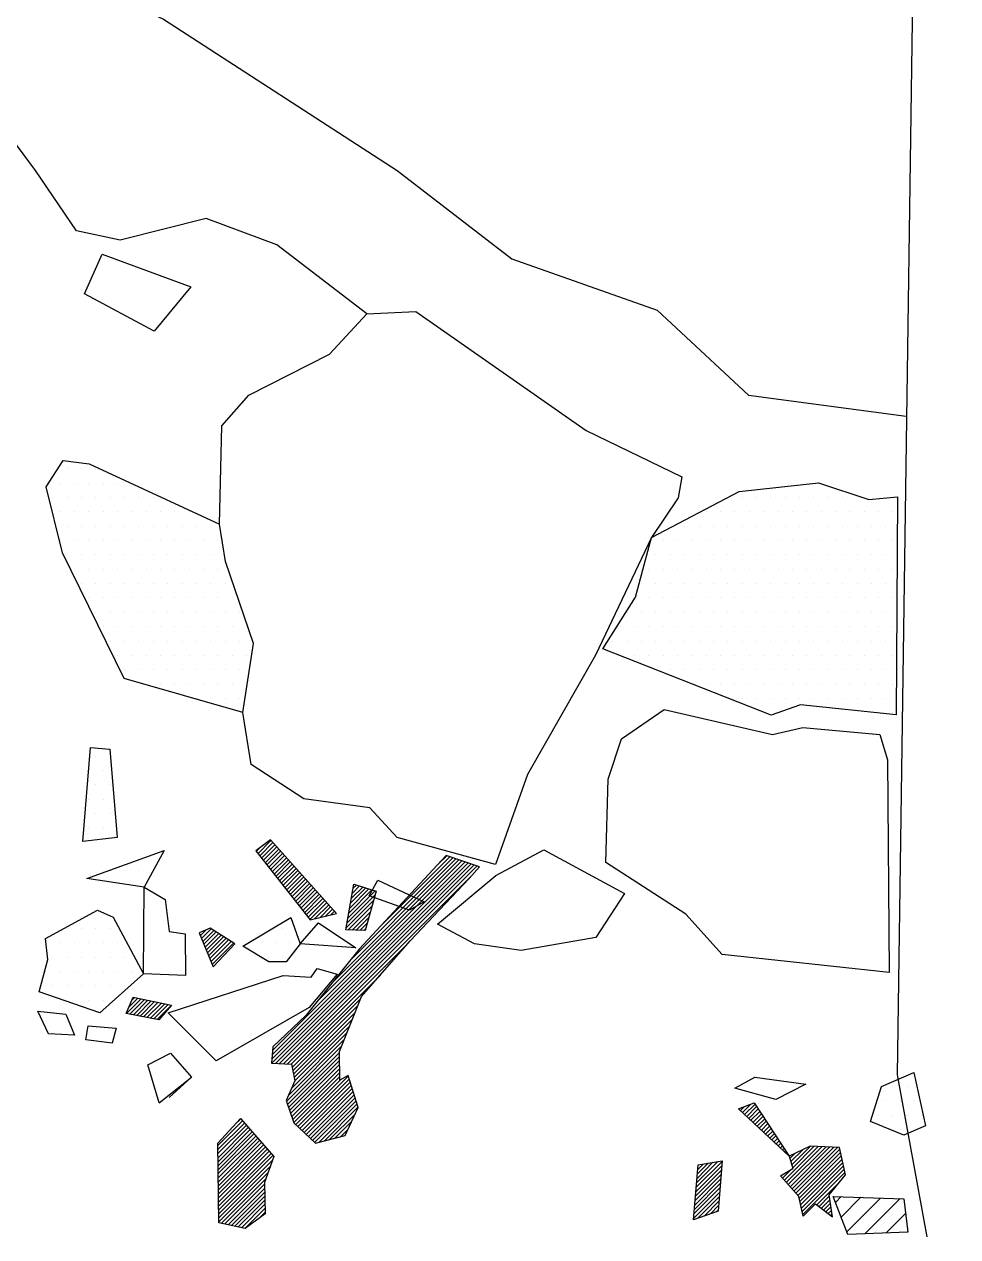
# Model space of a CAD drawing. Header units: metres. Extents: x -1.86 to -0.62, y -15.9 to -12.1.
# Drawn here: x -1.437 to -0.625, y -15.893 to -14.838 of the extents above; entities that cross this region are included whole.
import ezdxf

# ---------------------------------------------------------------- set-up
doc = ezdxf.new("R2010")
doc.units = ezdxf.units.M
doc.header["$LTSCALE"] = 25
doc.header["$MEASUREMENT"] = 0
doc.linetypes.add('STRICHPUNKTX2', pattern=[2, 1, -0.5, 0, -0.5])
doc.layers.get('0').update_dxf_attribs({"linetype": 'CONTINUOUS'})
for name, color, linetype in [('BEFUND', 1, 'CONTINUOUS'), ('FEUER', 1, 'CONTINUOUS'), ('GRABUNGSGRENZE', 3, 'STRICHPUNKTX2'), ('KNOCHEN', 2, 'CONTINUOUS'), ('STEINE', 4, 'CONTINUOUS'), ('STEINESCHRAFF', 4, 'CONTINUOUS')]:
    doc.layers.add(name, color=color, linetype=linetype)

# ---------------------------------------------------------------- blocks, each defined once
blk = doc.blocks.new('*X1')
at = {"color": 0}
for p, q in [((-123.4, -1556), (-122.26, -1554.85)), ((-123.24, -1556.19), (-122.09, -1555.04)), ((-123.55, -1555.8), (-123.3, -1555.55)), ((-123.09, -1556.39), (-121.92, -1555.23)), ((-122.93, -1556.59), (-121.75, -1555.41)), ((-122.77, -1556.79), (-121.59, -1555.6)), ((-122.62, -1556.98), (-121.42, -1555.79)), ((-122.46, -1557.18), (-121.25, -1555.97)), ((-122.31, -1557.38), (-121.09, -1556.16)), ((-122.18, -1573.88), (-105.11, -1556.8)), ((-122.18, -1574.22), (-104.84, -1556.89)), ((-122.16, -1573.49), (-105.37, -1556.71)), ((-122.15, -1557.58), (-120.92, -1556.35)), ((-122.13, -1573.11), (-105.64, -1556.62)), ((-121.99, -1557.77), (-120.75, -1556.53)), ((-121.85, -1574.24), (-104.58, -1556.98)), ((-121.84, -1557.97), (-120.58, -1556.72)), ((-121.68, -1558.17), (-120.42, -1556.9)), ((-121.53, -1558.37), (-120.25, -1557.09)), ((-121.51, -1574.26), (-104.31, -1557.06)), ((-118.33, -1568.96), (-105.9, -1556.53)), ((-116.86, -1567.14), (-106.17, -1556.45)), ((-115.4, -1565.32), (-106.43, -1556.36)), ((-112.47, -1562.04), (-106.7, -1556.27)), ((-107.68, -1556.89), (-106.96, -1556.18)), ((-121.37, -1558.57), (-120.08, -1557.28)), ((-121.22, -1558.76), (-119.92, -1557.46)), ((-121.18, -1574.28), (-104.76, -1557.87)), ((-121.06, -1558.96), (-119.75, -1557.65)), ((-120.9, -1559.16), (-119.58, -1557.84)), ((-120.75, -1559.36), (-119.41, -1558.02)), ((-120.59, -1559.55), (-119.25, -1558.21)), ((-120.44, -1559.75), (-119.08, -1558.4)), ((-120.28, -1559.95), (-118.91, -1558.58)), ((-120.12, -1560.15), (-118.75, -1558.77)), ((-119.97, -1560.35), (-118.58, -1558.96)), ((-119.81, -1560.54), (-118.41, -1559.14)), ((-115.57, -1561.6), (-113.2, -1559.24)), ((-115.49, -1561.17), (-113.47, -1559.15)), ((-115.41, -1560.74), (-113.74, -1559.07)), ((-115.33, -1560.31), (-114.01, -1558.98)), ((-115.26, -1559.88), (-114.28, -1558.9)), ((-115.18, -1559.44), (-114.55, -1558.81)), ((-115.1, -1559.01), (-114.82, -1558.73)), ((-119.66, -1560.74), (-118.24, -1559.33)), ((-119.5, -1560.94), (-118.08, -1559.51)), ((-119.35, -1561.14), (-117.91, -1559.7)), ((-119.19, -1561.33), (-117.74, -1559.89)), ((-119.03, -1561.53), (-117.58, -1560.07)), ((-118.88, -1561.73), (-117.41, -1560.26)), ((-115.72, -1562.46), (-113.33, -1560.07)), ((-115.64, -1562.03), (-113.19, -1559.58)), ((-118.46, -1561.67), (-117.24, -1560.45)), ((-117.99, -1561.55), (-117.07, -1560.63)), ((-117.53, -1561.44), (-116.91, -1560.82)), ((-117.06, -1561.32), (-116.74, -1561.01)), ((-116.59, -1561.21), (-116.57, -1561.19)), ((-115.54, -1562.63), (-113.47, -1560.57)), ((-115.2, -1562.64), (-113.61, -1561.06)), ((-114.85, -1562.65), (-113.75, -1561.55)), ((-114.51, -1562.66), (-113.89, -1562.05)), ((-128.41, -1563.13), (-127.9, -1562.62)), ((-128.31, -1563.38), (-127.46, -1562.53)), ((-128.2, -1563.63), (-127.24, -1562.67)), ((-128.1, -1563.88), (-127.03, -1562.81)), ((-128, -1564.13), (-126.81, -1562.95)), ((-127.89, -1564.38), (-126.6, -1563.09)), ((-127.79, -1564.63), (-126.38, -1563.22)), ((-127.69, -1564.88), (-126.17, -1563.36)), ((-127.58, -1565.13), (-125.95, -1563.5)), ((-114.17, -1562.67), (-114.03, -1562.54)), ((-127.48, -1565.38), (-125.74, -1563.64)), ((-127.38, -1565.63), (-125.52, -1563.78)), ((-120.84, -1574.3), (-110.3, -1563.76)), ((-120.51, -1574.32), (-112.74, -1566.56)), ((-134.83, -1569.91), (-133.55, -1568.63)), ((-134.64, -1569.36), (-133.84, -1568.56)), ((-134.54, -1569.96), (-133.26, -1568.69)), ((-134.38, -1568.75), (-134.14, -1568.5)), ((-134.24, -1570.02), (-132.97, -1568.75)), ((-120.42, -1574.59), (-114.46, -1568.62)), ((-133.95, -1570.08), (-132.68, -1568.81)), ((-133.65, -1570.14), (-132.39, -1568.87)), ((-133.36, -1570.2), (-132.09, -1568.93)), ((-133.06, -1570.25), (-131.8, -1569)), ((-132.76, -1570.31), (-131.51, -1569.06)), ((-132.47, -1570.37), (-131.22, -1569.12)), ((-132.17, -1570.43), (-130.93, -1569.18)), ((-120.36, -1574.88), (-114.7, -1569.22)), ((-120.3, -1575.17), (-114.94, -1569.81)), ((-120.24, -1575.46), (-115.18, -1570.4)), ((-120.46, -1576.39), (-115.66, -1571.59)), ((-120.18, -1575.76), (-115.42, -1571)), ((-120.91, -1577.55), (-116.14, -1572.78)), ((-120.74, -1577.03), (-115.9, -1572.18)), ((-120.82, -1577.82), (-116.31, -1573.3)), ((-120.73, -1578.08), (-116.3, -1573.65)), ((-120.64, -1578.34), (-116.29, -1573.99)), ((-120.55, -1578.61), (-116.29, -1574.34)), ((-120.46, -1578.87), (-116.28, -1574.69)), ((-120.37, -1579.13), (-116.27, -1575.03)), ((-120.28, -1579.4), (-116.27, -1575.38)), ((-120.1, -1579.57), (-116.19, -1575.66)), ((-119.92, -1579.75), (-115.53, -1575.35)), ((-119.74, -1579.92), (-115.45, -1575.62)), ((-119.56, -1580.09), (-115.36, -1575.89)), ((-119.38, -1580.26), (-115.28, -1576.16)), ((-119.2, -1580.43), (-115.19, -1576.43)), ((-119.01, -1580.6), (-115.11, -1576.7)), ((-118.83, -1580.78), (-115.03, -1576.97)), ((-118.65, -1580.95), (-114.94, -1577.24)), ((-118.47, -1581.12), (-114.86, -1577.51)), ((-118.11, -1581.12), (-114.78, -1577.78)), ((-117.64, -1581), (-114.69, -1578.05)), ((-81.4, -1578.35), (-81.05, -1578)), ((-81.22, -1578.52), (-80.49, -1577.79)), ((-81.04, -1578.69), (-80.13, -1577.78)), ((-80.85, -1578.86), (-79.99, -1578)), ((-80.67, -1579.03), (-79.85, -1578.21)), ((-126.89, -1581.4), (-124.73, -1579.25)), ((-125.13, -1579.29), (-124.9, -1579.06)), ((-117.17, -1580.88), (-114.94, -1578.65)), ((-116.69, -1580.76), (-115.24, -1579.31)), ((-80.49, -1579.2), (-79.71, -1578.42)), ((-80.3, -1579.37), (-79.57, -1578.64)), ((-80.12, -1579.54), (-79.43, -1578.85)), ((-79.94, -1579.71), (-79.29, -1579.06)), ((-79.76, -1579.88), (-79.15, -1579.28)), ((-126.88, -1581.75), (-124.57, -1579.44)), ((-126.88, -1582.1), (-124.4, -1579.63)), ((-126.87, -1582.45), (-124.24, -1579.82)), ((-126.87, -1582.8), (-124.07, -1580)), ((-126.86, -1583.15), (-123.91, -1580.19)), ((-126.86, -1583.5), (-123.74, -1580.38)), ((-116.22, -1580.63), (-115.54, -1579.96)), ((-79.57, -1580.05), (-79.01, -1579.49)), ((-79.39, -1580.22), (-78.87, -1579.7)), ((-79.21, -1580.39), (-78.73, -1579.92)), ((-79.02, -1580.56), (-78.59, -1580.13)), ((-78.84, -1580.74), (-78.45, -1580.34)), ((-126.85, -1583.84), (-123.58, -1580.57)), ((-126.85, -1584.19), (-123.41, -1580.76)), ((-126.84, -1584.54), (-123.25, -1580.95)), ((-126.83, -1584.89), (-123.08, -1581.13)), ((-126.83, -1585.24), (-122.92, -1581.32)), ((-78.66, -1580.91), (-78.31, -1580.55)), ((-78.47, -1581.08), (-78.17, -1580.77)), ((-78.29, -1581.25), (-78.02, -1580.98)), ((-78.11, -1581.42), (-77.88, -1581.19)), ((-77.92, -1581.59), (-77.74, -1581.41)), ((-76.93, -1583.07), (-75.31, -1581.45)), ((-76.85, -1583.34), (-74.97, -1581.46)), ((-126.82, -1585.59), (-122.75, -1581.51)), ((-126.82, -1585.93), (-122.59, -1581.7)), ((-126.81, -1586.28), (-122.42, -1581.89)), ((-126.81, -1586.63), (-122.25, -1582.08)), ((-126.8, -1586.98), (-122.09, -1582.27)), ((-77.74, -1581.76), (-77.6, -1581.62)), ((-77.57, -1584.42), (-74.63, -1581.47)), ((-77.56, -1581.93), (-77.46, -1581.83)), ((-77.41, -1584.61), (-74.29, -1581.49)), ((-77.38, -1582.1), (-77.32, -1582.05)), ((-77.24, -1584.79), (-73.95, -1581.5)), ((-77.19, -1582.27), (-77.18, -1582.26)), ((-77.09, -1582.52), (-76.64, -1582.07)), ((-77.08, -1584.98), (-73.61, -1581.51)), ((-77.01, -1582.79), (-75.97, -1581.76)), ((-76.91, -1585.17), (-73.27, -1581.53)), ((-76.74, -1585.36), (-72.93, -1581.54)), ((-76.58, -1585.54), (-72.74, -1581.71)), ((-76.41, -1585.73), (-72.68, -1582)), ((-76.3, -1585.97), (-72.62, -1582.29)), ((-126.8, -1587.33), (-122.11, -1582.64)), ((-126.79, -1587.68), (-122.31, -1583.19)), ((-85.31, -1585.79), (-83.06, -1583.54)), ((-85.28, -1585.41), (-83.03, -1583.16)), ((-85.25, -1585.02), (-83, -1582.77)), ((-85.22, -1584.63), (-83.36, -1582.78)), ((-85.18, -1584.25), (-83.79, -1582.85)), ((-85.15, -1583.86), (-84.21, -1582.92)), ((-85.12, -1583.48), (-84.64, -1583)), ((-85.08, -1583.09), (-85.06, -1583.07)), ((-77.74, -1584.23), (-76.96, -1583.45)), ((-76.23, -1586.26), (-72.55, -1582.58)), ((-76.16, -1586.54), (-72.49, -1582.87)), ((-76.1, -1586.83), (-72.43, -1583.16)), ((-76.03, -1587.12), (-72.37, -1583.46)), ((-126.79, -1588.03), (-122.51, -1583.75)), ((-126.57, -1588.16), (-122.71, -1584.3)), ((-85.38, -1586.57), (-83.13, -1584.31)), ((-85.35, -1586.18), (-83.1, -1583.93)), ((-77.91, -1584.04), (-77.89, -1584.03)), ((-75.96, -1587.4), (-72.31, -1583.75)), ((-74.76, -1586.56), (-72.83, -1584.63)), ((-126.28, -1588.22), (-122.82, -1584.76)), ((-125.99, -1588.28), (-122.81, -1585.11)), ((-125.7, -1588.35), (-122.8, -1585.46)), ((-85.48, -1587.73), (-83.22, -1585.47)), ((-85.45, -1587.34), (-83.19, -1585.08)), ((-85.41, -1586.95), (-83.16, -1584.7)), ((-125.41, -1588.41), (-122.8, -1585.8)), ((-125.12, -1588.48), (-122.79, -1586.15)), ((-124.83, -1588.54), (-122.79, -1586.5)), ((-85.12, -1587.72), (-83.25, -1585.85)), ((-84.57, -1587.53), (-83.28, -1586.24)), ((-84.02, -1587.33), (-83.31, -1586.62)), ((-74.56, -1586.71), (-73.67, -1585.81)), ((-74.36, -1586.86), (-73.62, -1586.12)), ((-74.16, -1587.01), (-73.57, -1586.42)), ((-73.96, -1587.17), (-73.52, -1586.73)), ((-124.54, -1588.61), (-122.78, -1586.84)), ((-123.36, -1587.78), (-122.77, -1587.19)), ((-83.47, -1587.13), (-83.35, -1587.01)), ((-73.76, -1587.32), (-73.47, -1587.04)), ((-73.56, -1587.47), (-73.43, -1587.34))]:
    blk.add_line(p, q, dxfattribs=at)
blk = doc.blocks.new('*X2')
at = {"color": 0}
for p, q in [((-140, -1522.5), (-140, -1522.5)), ((-138.75, -1522.5), (-138.75, -1522.5)), ((-137.5, -1522.5), (-137.5, -1522.5)), ((-140.625, -1523.75), (-140.625, -1523.75)), ((-139.375, -1523.75), (-139.375, -1523.75)), ((-138.125, -1523.75), (-138.125, -1523.75)), ((-136.875, -1523.75), (-136.875, -1523.75)), ((-135.625, -1523.75), (-135.625, -1523.75)), ((-141.25, -1525), (-141.25, -1525)), ((-140, -1525), (-140, -1525)), ((-138.75, -1525), (-138.75, -1525)), ((-137.5, -1525), (-137.5, -1525)), ((-136.25, -1525), (-136.25, -1525)), ((-135, -1525), (-135, -1525)), ((-133.75, -1525), (-133.75, -1525)), ((-132.5, -1525), (-132.5, -1525)), ((-82.5, -1525), (-82.5, -1525)), ((-81.25, -1525), (-81.25, -1525)), ((-80, -1525), (-80, -1525)), ((-78.75, -1525), (-78.75, -1525)), ((-77.5, -1525), (-77.5, -1525)), ((-76.25, -1525), (-76.25, -1525)), ((-75, -1525), (-75, -1525)), ((-73.75, -1525), (-73.75, -1525)), ((-72.5, -1525), (-72.5, -1525)), ((-71.25, -1525), (-71.25, -1525)), ((-140.625, -1526.25), (-140.625, -1526.25)), ((-139.375, -1526.25), (-139.375, -1526.25)), ((-138.125, -1526.25), (-138.125, -1526.25)), ((-136.875, -1526.25), (-136.875, -1526.25)), ((-135.625, -1526.25), (-135.625, -1526.25)), ((-134.375, -1526.25), (-134.375, -1526.25)), ((-133.125, -1526.25), (-133.125, -1526.25)), ((-131.875, -1526.25), (-131.875, -1526.25)), ((-130.625, -1526.25), (-130.625, -1526.25)), ((-129.375, -1526.25), (-129.375, -1526.25)), ((-84.375, -1526.25), (-84.375, -1526.25)), ((-83.125, -1526.25), (-83.125, -1526.25)), ((-81.875, -1526.25), (-81.875, -1526.25)), ((-80.625, -1526.25), (-80.625, -1526.25)), ((-79.375, -1526.25), (-79.375, -1526.25)), ((-78.125, -1526.25), (-78.125, -1526.25)), ((-76.875, -1526.25), (-76.875, -1526.25)), ((-75.625, -1526.25), (-75.625, -1526.25)), ((-74.375, -1526.25), (-74.375, -1526.25)), ((-73.125, -1526.25), (-73.125, -1526.25)), ((-71.875, -1526.25), (-71.875, -1526.25)), ((-70.625, -1526.25), (-70.625, -1526.25)), ((-69.375, -1526.25), (-69.375, -1526.25)), ((-68.125, -1526.25), (-68.125, -1526.25)), ((-140, -1527.5), (-140, -1527.5)), ((-138.75, -1527.5), (-138.75, -1527.5)), ((-137.5, -1527.5), (-137.5, -1527.5)), ((-136.25, -1527.5), (-136.25, -1527.5)), ((-135, -1527.5), (-135, -1527.5)), ((-133.75, -1527.5), (-133.75, -1527.5)), ((-132.5, -1527.5), (-132.5, -1527.5)), ((-131.25, -1527.5), (-131.25, -1527.5)), ((-130, -1527.5), (-130, -1527.5)), ((-128.75, -1527.5), (-128.75, -1527.5)), ((-127.5, -1527.5), (-127.5, -1527.5)), ((-86.25, -1527.5), (-86.25, -1527.5)), ((-85, -1527.5), (-85, -1527.5)), ((-83.75, -1527.5), (-83.75, -1527.5)), ((-82.5, -1527.5), (-82.5, -1527.5)), ((-81.25, -1527.5), (-81.25, -1527.5)), ((-80, -1527.5), (-80, -1527.5)), ((-78.75, -1527.5), (-78.75, -1527.5)), ((-77.5, -1527.5), (-77.5, -1527.5)), ((-76.25, -1527.5), (-76.25, -1527.5)), ((-75, -1527.5), (-75, -1527.5)), ((-73.75, -1527.5), (-73.75, -1527.5)), ((-72.5, -1527.5), (-72.5, -1527.5)), ((-71.25, -1527.5), (-71.25, -1527.5)), ((-70, -1527.5), (-70, -1527.5)), ((-68.75, -1527.5), (-68.75, -1527.5)), ((-140.625, -1528.75), (-140.625, -1528.75)), ((-139.375, -1528.75), (-139.375, -1528.75)), ((-138.125, -1528.75), (-138.125, -1528.75)), ((-136.875, -1528.75), (-136.875, -1528.75)), ((-135.625, -1528.75), (-135.625, -1528.75)), ((-134.375, -1528.75), (-134.375, -1528.75)), ((-133.125, -1528.75), (-133.125, -1528.75)), ((-131.875, -1528.75), (-131.875, -1528.75)), ((-130.625, -1528.75), (-130.625, -1528.75)), ((-129.375, -1528.75), (-129.375, -1528.75)), ((-128.125, -1528.75), (-128.125, -1528.75)), ((-126.875, -1528.75), (-126.875, -1528.75)), ((-88.125, -1528.75), (-88.125, -1528.75)), ((-86.875, -1528.75), (-86.875, -1528.75)), ((-85.625, -1528.75), (-85.625, -1528.75)), ((-84.375, -1528.75), (-84.375, -1528.75)), ((-83.125, -1528.75), (-83.125, -1528.75)), ((-81.875, -1528.75), (-81.875, -1528.75)), ((-80.625, -1528.75), (-80.625, -1528.75)), ((-79.375, -1528.75), (-79.375, -1528.75)), ((-78.125, -1528.75), (-78.125, -1528.75)), ((-76.875, -1528.75), (-76.875, -1528.75)), ((-75.625, -1528.75), (-75.625, -1528.75)), ((-74.375, -1528.75), (-74.375, -1528.75)), ((-73.125, -1528.75), (-73.125, -1528.75)), ((-71.875, -1528.75), (-71.875, -1528.75)), ((-70.625, -1528.75), (-70.625, -1528.75)), ((-69.375, -1528.75), (-69.375, -1528.75)), ((-68.125, -1528.75), (-68.125, -1528.75)), ((-140, -1530), (-140, -1530)), ((-138.75, -1530), (-138.75, -1530)), ((-137.5, -1530), (-137.5, -1530)), ((-136.25, -1530), (-136.25, -1530)), ((-135, -1530), (-135, -1530)), ((-133.75, -1530), (-133.75, -1530)), ((-132.5, -1530), (-132.5, -1530)), ((-131.25, -1530), (-131.25, -1530)), ((-130, -1530), (-130, -1530)), ((-128.75, -1530), (-128.75, -1530)), ((-127.5, -1530), (-127.5, -1530)), ((-88.75, -1530), (-88.75, -1530)), ((-87.5, -1530), (-87.5, -1530)), ((-86.25, -1530), (-86.25, -1530)), ((-85, -1530), (-85, -1530)), ((-83.75, -1530), (-83.75, -1530)), ((-82.5, -1530), (-82.5, -1530)), ((-81.25, -1530), (-81.25, -1530)), ((-80, -1530), (-80, -1530)), ((-78.75, -1530), (-78.75, -1530)), ((-77.5, -1530), (-77.5, -1530)), ((-76.25, -1530), (-76.25, -1530)), ((-75, -1530), (-75, -1530)), ((-73.75, -1530), (-73.75, -1530)), ((-72.5, -1530), (-72.5, -1530)), ((-71.25, -1530), (-71.25, -1530)), ((-70, -1530), (-70, -1530)), ((-68.75, -1530), (-68.75, -1530)), ((-139.375, -1531.25), (-139.375, -1531.25)), ((-138.125, -1531.25), (-138.125, -1531.25)), ((-136.875, -1531.25), (-136.875, -1531.25)), ((-135.625, -1531.25), (-135.625, -1531.25)), ((-134.375, -1531.25), (-134.375, -1531.25)), ((-133.125, -1531.25), (-133.125, -1531.25)), ((-131.875, -1531.25), (-131.875, -1531.25)), ((-130.625, -1531.25), (-130.625, -1531.25)), ((-129.375, -1531.25), (-129.375, -1531.25)), ((-128.125, -1531.25), (-128.125, -1531.25)), ((-126.875, -1531.25), (-126.875, -1531.25)), ((-89.375, -1531.25), (-89.375, -1531.25)), ((-88.125, -1531.25), (-88.125, -1531.25)), ((-86.875, -1531.25), (-86.875, -1531.25)), ((-85.625, -1531.25), (-85.625, -1531.25)), ((-84.375, -1531.25), (-84.375, -1531.25)), ((-83.125, -1531.25), (-83.125, -1531.25)), ((-81.875, -1531.25), (-81.875, -1531.25)), ((-80.625, -1531.25), (-80.625, -1531.25)), ((-79.375, -1531.25), (-79.375, -1531.25)), ((-78.125, -1531.25), (-78.125, -1531.25)), ((-76.875, -1531.25), (-76.875, -1531.25)), ((-75.625, -1531.25), (-75.625, -1531.25)), ((-74.375, -1531.25), (-74.375, -1531.25)), ((-73.125, -1531.25), (-73.125, -1531.25)), ((-71.875, -1531.25), (-71.875, -1531.25)), ((-70.625, -1531.25), (-70.625, -1531.25)), ((-69.375, -1531.25), (-69.375, -1531.25)), ((-68.125, -1531.25), (-68.125, -1531.25)), ((-138.75, -1532.5), (-138.75, -1532.5)), ((-137.5, -1532.5), (-137.5, -1532.5)), ((-136.25, -1532.5), (-136.25, -1532.5)), ((-135, -1532.5), (-135, -1532.5)), ((-133.75, -1532.5), (-133.75, -1532.5)), ((-132.5, -1532.5), (-132.5, -1532.5)), ((-131.25, -1532.5), (-131.25, -1532.5)), ((-130, -1532.5), (-130, -1532.5)), ((-128.75, -1532.5), (-128.75, -1532.5)), ((-127.5, -1532.5), (-127.5, -1532.5)), ((-126.25, -1532.5), (-126.25, -1532.5)), ((-90, -1532.5), (-90, -1532.5)), ((-88.75, -1532.5), (-88.75, -1532.5)), ((-87.5, -1532.5), (-87.5, -1532.5)), ((-86.25, -1532.5), (-86.25, -1532.5)), ((-85, -1532.5), (-85, -1532.5)), ((-83.75, -1532.5), (-83.75, -1532.5)), ((-82.5, -1532.5), (-82.5, -1532.5)), ((-81.25, -1532.5), (-81.25, -1532.5)), ((-80, -1532.5), (-80, -1532.5)), ((-78.75, -1532.5), (-78.75, -1532.5)), ((-77.5, -1532.5), (-77.5, -1532.5)), ((-76.25, -1532.5), (-76.25, -1532.5)), ((-75, -1532.5), (-75, -1532.5)), ((-73.75, -1532.5), (-73.75, -1532.5)), ((-72.5, -1532.5), (-72.5, -1532.5)), ((-71.25, -1532.5), (-71.25, -1532.5)), ((-70, -1532.5), (-70, -1532.5)), ((-68.75, -1532.5), (-68.75, -1532.5)), ((-138.125, -1533.75), (-138.125, -1533.75)), ((-136.875, -1533.75), (-136.875, -1533.75)), ((-135.625, -1533.75), (-135.625, -1533.75)), ((-134.375, -1533.75), (-134.375, -1533.75)), ((-133.125, -1533.75), (-133.125, -1533.75)), ((-131.875, -1533.75), (-131.875, -1533.75)), ((-130.625, -1533.75), (-130.625, -1533.75)), ((-129.375, -1533.75), (-129.375, -1533.75)), ((-128.125, -1533.75), (-128.125, -1533.75)), ((-126.875, -1533.75), (-126.875, -1533.75)), ((-125.625, -1533.75), (-125.625, -1533.75)), ((-89.375, -1533.75), (-89.375, -1533.75)), ((-88.125, -1533.75), (-88.125, -1533.75)), ((-86.875, -1533.75), (-86.875, -1533.75)), ((-85.625, -1533.75), (-85.625, -1533.75)), ((-84.375, -1533.75), (-84.375, -1533.75)), ((-83.125, -1533.75), (-83.125, -1533.75)), ((-81.875, -1533.75), (-81.875, -1533.75)), ((-80.625, -1533.75), (-80.625, -1533.75)), ((-79.375, -1533.75), (-79.375, -1533.75)), ((-78.125, -1533.75), (-78.125, -1533.75)), ((-76.875, -1533.75), (-76.875, -1533.75)), ((-75.625, -1533.75), (-75.625, -1533.75)), ((-74.375, -1533.75), (-74.375, -1533.75)), ((-73.125, -1533.75), (-73.125, -1533.75)), ((-71.875, -1533.75), (-71.875, -1533.75)), ((-70.625, -1533.75), (-70.625, -1533.75)), ((-69.375, -1533.75), (-69.375, -1533.75)), ((-68.125, -1533.75), (-68.125, -1533.75)), ((-137.5, -1535), (-137.5, -1535)), ((-136.25, -1535), (-136.25, -1535)), ((-135, -1535), (-135, -1535)), ((-133.75, -1535), (-133.75, -1535)), ((-132.5, -1535), (-132.5, -1535)), ((-131.25, -1535), (-131.25, -1535)), ((-130, -1535), (-130, -1535)), ((-128.75, -1535), (-128.75, -1535)), ((-127.5, -1535), (-127.5, -1535)), ((-126.25, -1535), (-126.25, -1535)), ((-125, -1535), (-125, -1535)), ((-91.25, -1535), (-91.25, -1535)), ((-90, -1535), (-90, -1535)), ((-88.75, -1535), (-88.75, -1535)), ((-87.5, -1535), (-87.5, -1535)), ((-86.25, -1535), (-86.25, -1535)), ((-85, -1535), (-85, -1535)), ((-83.75, -1535), (-83.75, -1535)), ((-82.5, -1535), (-82.5, -1535)), ((-81.25, -1535), (-81.25, -1535)), ((-80, -1535), (-80, -1535)), ((-78.75, -1535), (-78.75, -1535)), ((-77.5, -1535), (-77.5, -1535)), ((-76.25, -1535), (-76.25, -1535)), ((-75, -1535), (-75, -1535)), ((-73.75, -1535), (-73.75, -1535)), ((-72.5, -1535), (-72.5, -1535)), ((-71.25, -1535), (-71.25, -1535)), ((-70, -1535), (-70, -1535)), ((-68.75, -1535), (-68.75, -1535)), ((-136.875, -1536.25), (-136.875, -1536.25)), ((-135.625, -1536.25), (-135.625, -1536.25)), ((-134.375, -1536.25), (-134.375, -1536.25)), ((-133.125, -1536.25), (-133.125, -1536.25)), ((-131.875, -1536.25), (-131.875, -1536.25)), ((-130.625, -1536.25), (-130.625, -1536.25)), ((-129.375, -1536.25), (-129.375, -1536.25)), ((-128.125, -1536.25), (-128.125, -1536.25)), ((-126.875, -1536.25), (-126.875, -1536.25)), ((-125.625, -1536.25), (-125.625, -1536.25)), ((-124.375, -1536.25), (-124.375, -1536.25)), ((-91.875, -1536.25), (-91.875, -1536.25)), ((-90.625, -1536.25), (-90.625, -1536.25)), ((-89.375, -1536.25), (-89.375, -1536.25)), ((-88.125, -1536.25), (-88.125, -1536.25)), ((-86.875, -1536.25), (-86.875, -1536.25)), ((-85.625, -1536.25), (-85.625, -1536.25)), ((-84.375, -1536.25), (-84.375, -1536.25)), ((-83.125, -1536.25), (-83.125, -1536.25)), ((-81.875, -1536.25), (-81.875, -1536.25)), ((-80.625, -1536.25), (-80.625, -1536.25)), ((-79.375, -1536.25), (-79.375, -1536.25)), ((-78.125, -1536.25), (-78.125, -1536.25)), ((-76.875, -1536.25), (-76.875, -1536.25)), ((-75.625, -1536.25), (-75.625, -1536.25)), ((-74.375, -1536.25), (-74.375, -1536.25)), ((-73.125, -1536.25), (-73.125, -1536.25)), ((-71.875, -1536.25), (-71.875, -1536.25)), ((-70.625, -1536.25), (-70.625, -1536.25)), ((-69.375, -1536.25), (-69.375, -1536.25)), ((-68.125, -1536.25), (-68.125, -1536.25)), ((-136.25, -1537.5), (-136.25, -1537.5)), ((-135, -1537.5), (-135, -1537.5)), ((-133.75, -1537.5), (-133.75, -1537.5)), ((-132.5, -1537.5), (-132.5, -1537.5)), ((-131.25, -1537.5), (-131.25, -1537.5)), ((-130, -1537.5), (-130, -1537.5)), ((-128.75, -1537.5), (-128.75, -1537.5)), ((-127.5, -1537.5), (-127.5, -1537.5)), ((-126.25, -1537.5), (-126.25, -1537.5)), ((-125, -1537.5), (-125, -1537.5)), ((-92.5, -1537.5), (-92.5, -1537.5)), ((-91.25, -1537.5), (-91.25, -1537.5)), ((-90, -1537.5), (-90, -1537.5)), ((-88.75, -1537.5), (-88.75, -1537.5)), ((-87.5, -1537.5), (-87.5, -1537.5)), ((-86.25, -1537.5), (-86.25, -1537.5)), ((-85, -1537.5), (-85, -1537.5)), ((-83.75, -1537.5), (-83.75, -1537.5)), ((-82.5, -1537.5), (-82.5, -1537.5)), ((-81.25, -1537.5), (-81.25, -1537.5)), ((-80, -1537.5), (-80, -1537.5)), ((-78.75, -1537.5), (-78.75, -1537.5)), ((-77.5, -1537.5), (-77.5, -1537.5)), ((-76.25, -1537.5), (-76.25, -1537.5)), ((-75, -1537.5), (-75, -1537.5)), ((-73.75, -1537.5), (-73.75, -1537.5)), ((-72.5, -1537.5), (-72.5, -1537.5)), ((-71.25, -1537.5), (-71.25, -1537.5)), ((-70, -1537.5), (-70, -1537.5)), ((-68.75, -1537.5), (-68.75, -1537.5)), ((-135.625, -1538.75), (-135.625, -1538.75)), ((-134.375, -1538.75), (-134.375, -1538.75)), ((-133.125, -1538.75), (-133.125, -1538.75)), ((-131.875, -1538.75), (-131.875, -1538.75)), ((-130.625, -1538.75), (-130.625, -1538.75)), ((-129.375, -1538.75), (-129.375, -1538.75)), ((-128.125, -1538.75), (-128.125, -1538.75)), ((-126.875, -1538.75), (-126.875, -1538.75)), ((-125.625, -1538.75), (-125.625, -1538.75)), ((-124.375, -1538.75), (-124.375, -1538.75)), ((-91.875, -1538.75), (-91.875, -1538.75)), ((-90.625, -1538.75), (-90.625, -1538.75)), ((-89.375, -1538.75), (-89.375, -1538.75)), ((-88.125, -1538.75), (-88.125, -1538.75)), ((-86.875, -1538.75), (-86.875, -1538.75)), ((-85.625, -1538.75), (-85.625, -1538.75)), ((-84.375, -1538.75), (-84.375, -1538.75)), ((-83.125, -1538.75), (-83.125, -1538.75)), ((-81.875, -1538.75), (-81.875, -1538.75)), ((-80.625, -1538.75), (-80.625, -1538.75)), ((-79.375, -1538.75), (-79.375, -1538.75)), ((-78.125, -1538.75), (-78.125, -1538.75)), ((-76.875, -1538.75), (-76.875, -1538.75)), ((-75.625, -1538.75), (-75.625, -1538.75)), ((-74.375, -1538.75), (-74.375, -1538.75)), ((-73.125, -1538.75), (-73.125, -1538.75)), ((-71.875, -1538.75), (-71.875, -1538.75)), ((-70.625, -1538.75), (-70.625, -1538.75)), ((-69.375, -1538.75), (-69.375, -1538.75)), ((-68.125, -1538.75), (-68.125, -1538.75)), ((-135, -1540), (-135, -1540)), ((-133.75, -1540), (-133.75, -1540)), ((-132.5, -1540), (-132.5, -1540)), ((-131.25, -1540), (-131.25, -1540)), ((-130, -1540), (-130, -1540)), ((-128.75, -1540), (-128.75, -1540)), ((-127.5, -1540), (-127.5, -1540)), ((-126.25, -1540), (-126.25, -1540)), ((-125, -1540), (-125, -1540)), ((-87.5, -1540), (-87.5, -1540)), ((-86.25, -1540), (-86.25, -1540)), ((-85, -1540), (-85, -1540)), ((-83.75, -1540), (-83.75, -1540)), ((-82.5, -1540), (-82.5, -1540)), ((-81.25, -1540), (-81.25, -1540)), ((-80, -1540), (-80, -1540)), ((-78.75, -1540), (-78.75, -1540)), ((-77.5, -1540), (-77.5, -1540)), ((-76.25, -1540), (-76.25, -1540)), ((-75, -1540), (-75, -1540)), ((-73.75, -1540), (-73.75, -1540)), ((-72.5, -1540), (-72.5, -1540)), ((-71.25, -1540), (-71.25, -1540)), ((-70, -1540), (-70, -1540)), ((-68.75, -1540), (-68.75, -1540)), ((-133.125, -1541.25), (-133.125, -1541.25)), ((-131.875, -1541.25), (-131.875, -1541.25)), ((-130.625, -1541.25), (-130.625, -1541.25)), ((-129.375, -1541.25), (-129.375, -1541.25)), ((-128.125, -1541.25), (-128.125, -1541.25)), ((-126.875, -1541.25), (-126.875, -1541.25)), ((-125.625, -1541.25), (-125.625, -1541.25)), ((-124.375, -1541.25), (-124.375, -1541.25)), ((-84.375, -1541.25), (-84.375, -1541.25)), ((-83.125, -1541.25), (-83.125, -1541.25)), ((-81.875, -1541.25), (-81.875, -1541.25)), ((-80.625, -1541.25), (-80.625, -1541.25)), ((-79.375, -1541.25), (-79.375, -1541.25)), ((-78.125, -1541.25), (-78.125, -1541.25)), ((-76.875, -1541.25), (-76.875, -1541.25)), ((-75.625, -1541.25), (-75.625, -1541.25)), ((-74.375, -1541.25), (-74.375, -1541.25)), ((-73.125, -1541.25), (-73.125, -1541.25)), ((-71.875, -1541.25), (-71.875, -1541.25)), ((-70.625, -1541.25), (-70.625, -1541.25)), ((-69.375, -1541.25), (-69.375, -1541.25)), ((-68.125, -1541.25), (-68.125, -1541.25)), ((-128.75, -1542.5), (-128.75, -1542.5)), ((-127.5, -1542.5), (-127.5, -1542.5)), ((-126.25, -1542.5), (-126.25, -1542.5)), ((-125, -1542.5), (-125, -1542.5)), ((-81.25, -1542.5), (-81.25, -1542.5)), ((-80, -1542.5), (-80, -1542.5)), ((-78.75, -1542.5), (-78.75, -1542.5)), ((-77.5, -1542.5), (-77.5, -1542.5)), ((-76.25, -1542.5), (-76.25, -1542.5)), ((-75, -1542.5), (-75, -1542.5)), ((-73.75, -1542.5), (-73.75, -1542.5)), ((-72.5, -1542.5), (-72.5, -1542.5)), ((-71.25, -1542.5), (-71.25, -1542.5)), ((-70, -1542.5), (-70, -1542.5)), ((-68.75, -1542.5), (-68.75, -1542.5)), ((-69.375, -1543.75), (-69.375, -1543.75)), ((-68.125, -1543.75), (-68.125, -1543.75)), ((-137.5, -1547.5), (-137.5, -1547.5)), ((-136.25, -1547.5), (-136.25, -1547.5)), ((-138.125, -1548.75), (-138.125, -1548.75)), ((-136.875, -1548.75), (-136.875, -1548.75)), ((-137.5, -1550), (-137.5, -1550)), ((-136.25, -1550), (-136.25, -1550)), ((-138.125, -1551.25), (-138.125, -1551.25)), ((-136.875, -1551.25), (-136.875, -1551.25)), ((-137.5, -1552.5), (-137.5, -1552.5)), ((-136.25, -1552.5), (-136.25, -1552.5)), ((-138.125, -1553.75), (-138.125, -1553.75)), ((-136.875, -1553.75), (-136.875, -1553.75)), ((-131.875, -1556.25), (-131.875, -1556.25)), ((-136.25, -1557.5), (-136.25, -1557.5)), ((-135, -1557.5), (-135, -1557.5)), ((-133.75, -1557.5), (-133.75, -1557.5)), ((-136.875, -1561.25), (-136.875, -1561.25)), ((-140, -1562.5), (-140, -1562.5)), ((-138.75, -1562.5), (-138.75, -1562.5)), ((-137.5, -1562.5), (-137.5, -1562.5)), ((-136.25, -1562.5), (-136.25, -1562.5)), ((-121.25, -1562.5), (-121.25, -1562.5)), ((-140.625, -1563.75), (-140.625, -1563.75)), ((-139.375, -1563.75), (-139.375, -1563.75)), ((-138.125, -1563.75), (-138.125, -1563.75)), ((-136.875, -1563.75), (-136.875, -1563.75)), ((-135.625, -1563.75), (-135.625, -1563.75)), ((-123.125, -1563.75), (-123.125, -1563.75)), ((-121.875, -1563.75), (-121.875, -1563.75)), ((-120.625, -1563.75), (-120.625, -1563.75)), ((-141.25, -1565), (-141.25, -1565)), ((-140, -1565), (-140, -1565)), ((-138.75, -1565), (-138.75, -1565)), ((-137.5, -1565), (-137.5, -1565)), ((-136.25, -1565), (-136.25, -1565)), ((-135, -1565), (-135, -1565)), ((-122.5, -1565), (-122.5, -1565)), ((-121.25, -1565), (-121.25, -1565)), ((-141.875, -1566.25), (-141.875, -1566.25)), ((-140.625, -1566.25), (-140.625, -1566.25)), ((-139.375, -1566.25), (-139.375, -1566.25)), ((-138.125, -1566.25), (-138.125, -1566.25)), ((-136.875, -1566.25), (-136.875, -1566.25)), ((-135.625, -1566.25), (-135.625, -1566.25)), ((-134.375, -1566.25), (-134.375, -1566.25)), ((-141.25, -1567.5), (-141.25, -1567.5)), ((-140, -1567.5), (-140, -1567.5)), ((-138.75, -1567.5), (-138.75, -1567.5)), ((-137.5, -1567.5), (-137.5, -1567.5)), ((-136.25, -1567.5), (-136.25, -1567.5)), ((-135, -1567.5), (-135, -1567.5)), ((-139.375, -1568.75), (-139.375, -1568.75)), ((-138.125, -1568.75), (-138.125, -1568.75)), ((-136.875, -1568.75), (-136.875, -1568.75)), ((-68.125, -1576.25), (-68.125, -1576.25)), ((-66.875, -1576.25), (-66.875, -1576.25)), ((-68.75, -1577.5), (-68.75, -1577.5)), ((-67.5, -1577.5), (-67.5, -1577.5)), ((-66.25, -1577.5), (-66.25, -1577.5)), ((-69.375, -1578.75), (-69.375, -1578.75)), ((-68.125, -1578.75), (-68.125, -1578.75)), ((-66.875, -1578.75), (-66.875, -1578.75)), ((-65.625, -1578.75), (-65.625, -1578.75)), ((-67.5, -1580), (-67.5, -1580)), ((-66.25, -1580), (-66.25, -1580))]:
    blk.add_line(p, q, dxfattribs=at)
blk = doc.blocks.new('*X3')
at = {"color": 0}
for p, q in [((-73.13, -1586.34), (-72.63, -1585.84)), ((-72.64, -1587.62), (-70.92, -1585.9)), ((-72.15, -1588.9), (-69.21, -1585.96)), ((-70.56, -1589.07), (-67.5, -1586.01)), ((-68.72, -1589), (-67.02, -1587.3)), ((-66.88, -1588.93), (-66.83, -1588.88))]:
    blk.add_line(p, q, dxfattribs=at)

msp = doc.modelspace()

# ---------------------------------------------------------------- linework, layer by layer
at = {"layer": 'BEFUND'}
for points in [[(-1.8548, -14.6268), (-1.7291, -14.6523), (-1.6371, -14.7174), (-1.5603, -14.7438), (-1.4448, -14.7738), (-1.3162, -14.8339), (-1.1127, -14.9656), (-1.013, -15.0424), (-0.8864, -15.0872), (-0.8071, -15.1609), (-0.6697, -15.1792)], [(-1.1392, -15.0902), (-1.2175, -15.0302), (-1.279, -15.0073), (-1.3538, -15.0261), (-1.3919, -15.018), (-1.4275, -14.9656), (-1.4708, -14.9076)]]:
    msp.add_lwpolyline(points, dxfattribs=at)
at = {"layer": 'GRABUNGSGRENZE', "flags": 128}
msp.add_lwpolyline([(-0.6515, -15.8933), (-0.6774, -15.7524), (-0.6248, -12.1047)], dxfattribs=at)
at = {"layer": 'KNOCHEN'}
for points in [[(-1.1885, -15.6176), (-1.1656, -15.612), (-1.2231, -15.5479), (-1.2358, -15.5576), (-1.1885, -15.6176)], [(-1.2221, -15.7422), (-1.2048, -15.7432), (-1.2018, -15.7575), (-1.2094, -15.7748), (-1.2028, -15.7941), (-1.184, -15.8119), (-1.158, -15.8053), (-1.1468, -15.7809), (-1.1555, -15.7529), (-1.1626, -15.757), (-1.1631, -15.7321), (-1.1438, -15.6842), (-1.1016, -15.6359), (-1.0502, -15.5815), (-1.041, -15.5713), (-1.07, -15.5617), (-1.1458, -15.643), (-1.1921, -15.7005), (-1.2211, -15.728), (-1.2221, -15.7422)], [(-1.1575, -15.6263), (-1.1504, -15.5866), (-1.1311, -15.5927), (-1.1407, -15.6268), (-1.1575, -15.6263)], [(-1.2852, -15.6288), (-1.273, -15.6583), (-1.2541, -15.6385), (-1.2755, -15.6247), (-1.2852, -15.6288)], [(-1.3487, -15.699), (-1.3426, -15.6847), (-1.3091, -15.6919), (-1.3203, -15.7046), (-1.3487, -15.699)], [(-0.7715, -15.8231), (-0.8157, -15.7819), (-0.802, -15.7768), (-0.7715, -15.8231)], [(-1.2679, -15.8811), (-1.2689, -15.8119), (-1.2491, -15.7905), (-1.2201, -15.8236), (-1.2282, -15.846), (-1.2277, -15.8734), (-1.245, -15.8862), (-1.2679, -15.8811)], [(-0.7593, -15.8755), (-0.7486, -15.8648), (-0.7338, -15.876), (-0.7369, -15.8567), (-0.7227, -15.8394), (-0.7277, -15.8155), (-0.7532, -15.8145), (-0.7715, -15.8231), (-0.7684, -15.8338)], [(-0.8549, -15.8785), (-0.8508, -15.8307), (-0.83, -15.8272), (-0.8335, -15.8709), (-0.8549, -15.8785)], [(-0.7593, -15.8755), (-0.7633, -15.8582), (-0.7791, -15.8404), (-0.7684, -15.8338)]]:
    msp.add_lwpolyline(points, dxfattribs=at)
at = {"layer": 'STEINE'}
for points in [[(-1.3848, -15.0729), (-1.3696, -15.0383), (-1.2923, -15.0668), (-1.3243, -15.1054), (-1.3848, -15.0729)], [(-0.9403, -15.3872), (-0.9993, -15.491), (-1.0273, -15.5693), (-1.1127, -15.5459), (-1.1366, -15.52), (-1.1941, -15.5123), (-1.2399, -15.4823), (-1.247, -15.4371), (-1.2378, -15.377), (-1.2623, -15.3058), (-1.2673, -15.2733), (-1.2653, -15.1878), (-1.2419, -15.1609), (-1.1717, -15.1253), (-1.1392, -15.0902), (-1.0964, -15.0882), (-0.9484, -15.1919), (-0.865, -15.2321), (-0.8681, -15.2504), (-0.8915, -15.285), (-0.9403, -15.3872)], [(-1.247, -15.4371), (-1.3503, -15.4076), (-1.4042, -15.2982), (-1.4184, -15.2407), (-1.4036, -15.2178), (-1.3808, -15.2209), (-1.2673, -15.2733)], [(-0.6784, -15.4391), (-0.7618, -15.4305), (-0.7872, -15.4396), (-0.9337, -15.3816), (-0.9052, -15.3369), (-0.8915, -15.285), (-0.8152, -15.2448), (-0.746, -15.2372), (-0.7023, -15.2519), (-0.6774, -15.2494), (-0.6784, -15.4391)], [(-0.6845, -15.6634), (-0.83, -15.6476), (-0.8615, -15.6125), (-0.9312, -15.5678), (-0.9291, -15.4951), (-0.9174, -15.46), (-0.8803, -15.4345), (-0.7862, -15.4564), (-0.7598, -15.4503), (-0.6926, -15.4564), (-0.686, -15.4783), (-0.6845, -15.6634)], [(-1.3864, -15.5495), (-1.3798, -15.4676), (-1.363, -15.4691), (-1.3564, -15.5459), (-1.3864, -15.5495)], [(-1.333, -15.5891), (-1.3828, -15.5815), (-1.3157, -15.5571), (-1.333, -15.5891)], [(-1.0268, -15.579), (-0.9851, -15.5566), (-0.9149, -15.5947), (-0.9398, -15.6329), (-1.0049, -15.6441), (-1.0456, -15.6385), (-1.0776, -15.6212), (-1.0268, -15.579)], [(-1.3335, -15.6644), (-1.333, -15.5891), (-1.3147, -15.5998), (-1.3111, -15.6278), (-1.2974, -15.6298), (-1.2969, -15.6659), (-1.3335, -15.6644)], [(-1.1372, -15.5968), (-1.1295, -15.583), (-1.0893, -15.6019), (-1.1021, -15.609), (-1.1372, -15.5968)], [(-1.3335, -15.6644), (-1.3716, -15.6985), (-1.4245, -15.6802), (-1.4169, -15.6522), (-1.4189, -15.6339), (-1.3737, -15.609), (-1.3599, -15.6151), (-1.3335, -15.6644)], [(-1.2246, -15.6542), (-1.247, -15.6405), (-1.2053, -15.6156), (-1.1972, -15.6385), (-1.2094, -15.6542), (-1.2246, -15.6542)], [(-1.1972, -15.6385), (-1.1814, -15.6202), (-1.1489, -15.642), (-1.1972, -15.6385)], [(-1.2704, -15.7402), (-1.3121, -15.6985), (-1.2119, -15.6659), (-1.1875, -15.6675), (-1.1824, -15.6598), (-1.1651, -15.6649), (-1.1895, -15.6939), (-1.2704, -15.7402)], [(-1.4164, -15.7168), (-1.4255, -15.6969), (-1.4011, -15.6995), (-1.3935, -15.7178), (-1.4164, -15.7168)], [(-1.3838, -15.7219), (-1.3818, -15.7097), (-1.3574, -15.7117), (-1.3609, -15.7249), (-1.3838, -15.7219)], [(-1.3198, -15.7768), (-1.3299, -15.7437), (-1.3101, -15.7336), (-1.2918, -15.7544), (-1.3111, -15.7722)], [(-0.6718, -15.8048), (-0.7008, -15.7931), (-0.6911, -15.7626), (-0.6631, -15.7504), (-0.653, -15.7967), (-0.6718, -15.8048)], [(-1.3198, -15.7768), (-1.2918, -15.7544)], [(-0.7832, -15.7738), (-0.8188, -15.7641), (-0.8015, -15.7544), (-0.7572, -15.7606), (-0.7832, -15.7738)], [(-0.7206, -15.8913), (-0.7333, -15.8582), (-0.6718, -15.8602), (-0.6682, -15.8892), (-0.7206, -15.8913)]]:
    msp.add_lwpolyline(points, dxfattribs=at)

# ---------------------------------------------------------------- block references
at = {"layer": 'FEUER', "xscale": 0.01, "yscale": 0.01, "zscale": 0.01}
msp.add_blockref('*X3', (0, 0), dxfattribs=at)
at = {"layer": 'KNOCHEN', "xscale": 0.01, "yscale": 0.01, "zscale": 0.01}
msp.add_blockref('*X1', (0, 0), dxfattribs=at)
at = {"layer": 'STEINESCHRAFF', "xscale": 0.01, "yscale": 0.01, "zscale": 0.01}
msp.add_blockref('*X2', (0, 0), dxfattribs=at)

doc.saveas('drawing.dxf')
